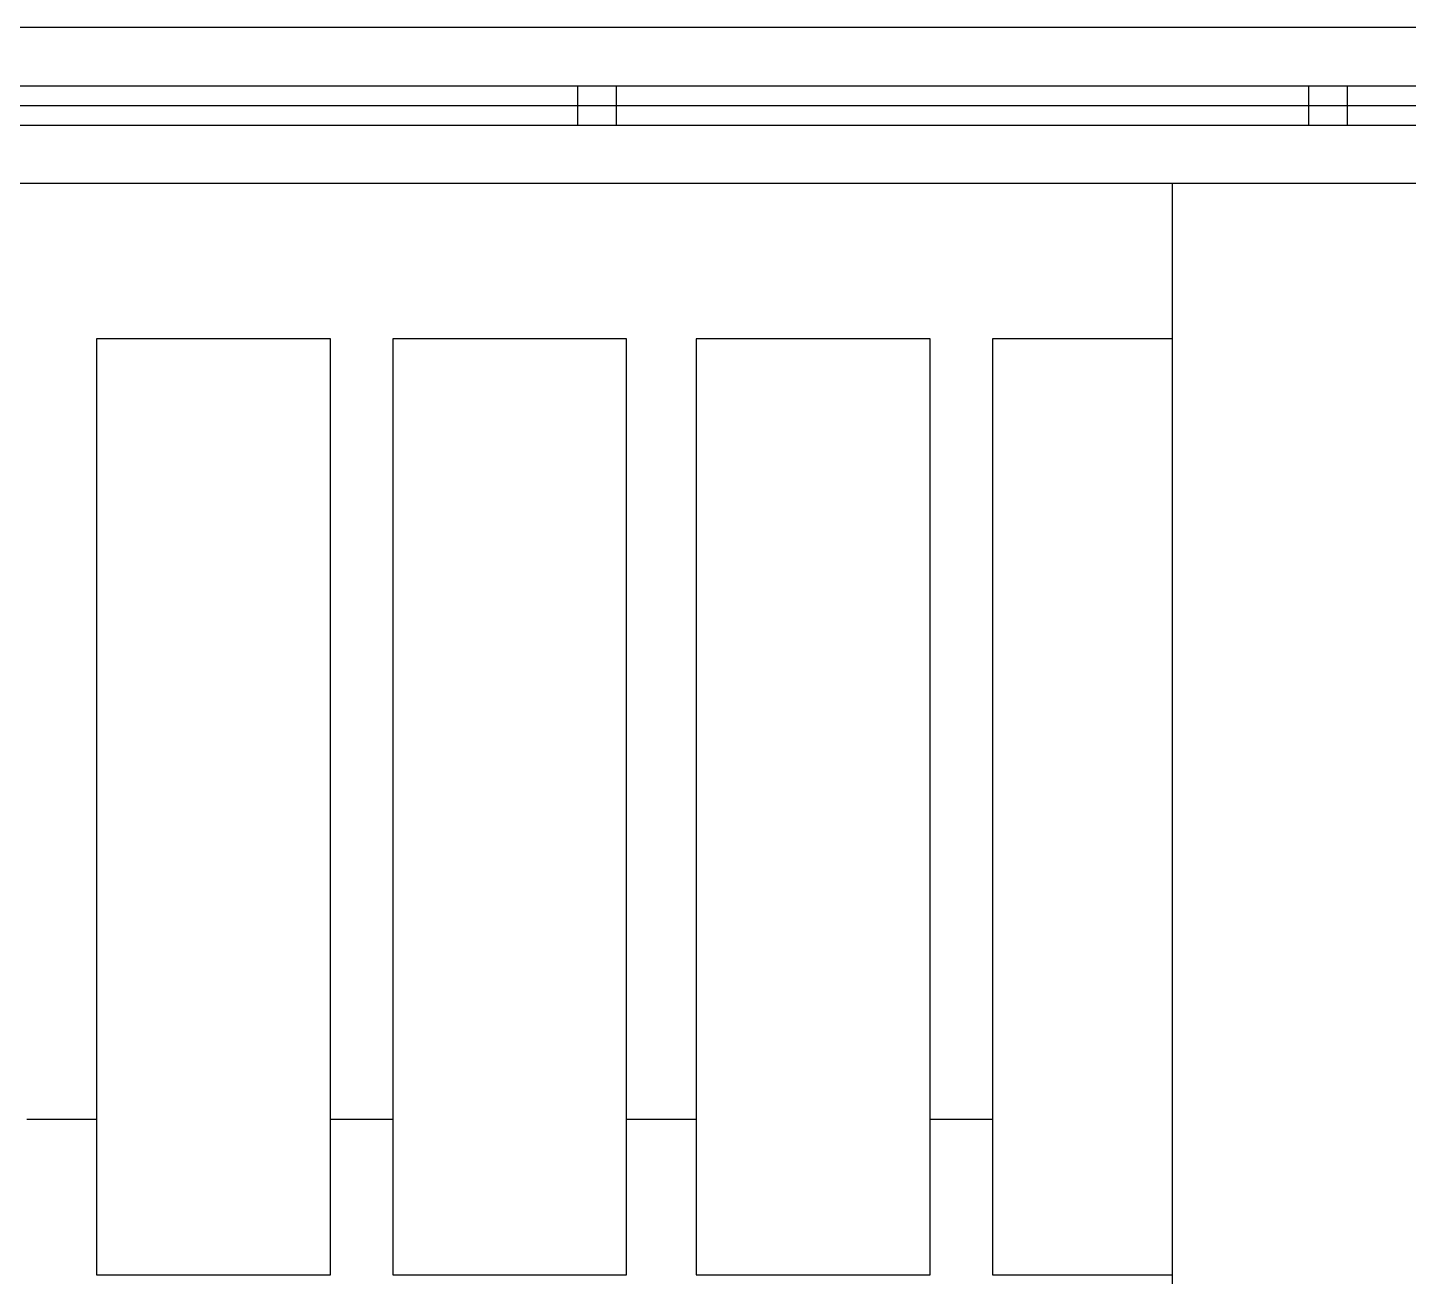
# Model space of a CAD drawing. Header units: metres. Extents: x -658 to -58, y -713 to -118.
# Drawn here: x -335.817 to -334.046, y -135.153 to -133.551 of the extents above; entities that cross this region are included whole.
import ezdxf

# ---------------------------------------------------------------- set-up
doc = ezdxf.new("R2010")
doc.units = ezdxf.units.M
doc.header["$LTSCALE"] = 100
doc.layers.add('plan', color=8, linetype='Continuous')

# ---------------------------------------------------------------- blocks, each defined once
blk = doc.blocks.new('*U120')
blk.add_line((3.75, 0), (0.05, 0))
blk.add_lwpolyline([(3.75, -0.025), (3.75, 0.025), (0.05, 0.025), (0.05, -0.025)], close=True)
blk = doc.blocks.new('A$Cc2be8e3e')
at = {"layer": 'plan'}
for p, q in [((-35.0035, 14.9095), (-38.8035, 14.9095)), ((-35.0035, 14.7095), (-38.8035, 14.7095)), ((-37.1035, 14.7095), (-37.1035, 8.5095)), ((-38.183, 14.5102), (-38.483, 14.5102)), ((-38.483, 14.5102), (-38.483, 13.3102)), ((-38.183, 13.3102), (-38.183, 14.5102)), ((-37.803, 14.5102), (-38.103, 14.5102)), ((-38.103, 14.5102), (-38.103, 13.3102)), ((-37.803, 13.3102), (-37.803, 14.5102)), ((-37.4138, 14.5102), (-37.7138, 14.5102)), ((-37.7138, 14.5102), (-37.7138, 13.3102)), ((-37.4138, 13.3102), (-37.4138, 14.5102)), ((-37.1035, 14.5102), (-37.3338, 14.5102)), ((-37.3338, 14.5102), (-37.3338, 13.3102)), ((-38.483, 13.5095), (-38.5721, 13.5095)), ((-38.103, 13.5095), (-38.183, 13.5095)), ((-37.7138, 13.5095), (-37.803, 13.5095)), ((-37.3338, 13.5095), (-37.4138, 13.5095)), ((-38.483, 13.3102), (-38.183, 13.3102)), ((-38.103, 13.3102), (-37.803, 13.3102)), ((-37.7138, 13.3102), (-37.4138, 13.3102)), ((-37.3338, 13.3102), (-37.1035, 13.3102))]:
    blk.add_line(p, q, dxfattribs=at)
for points in [[(-37.866, 14.7845), (-37.816, 14.7845), (-37.816, 14.8345), (-37.866, 14.8345)], [(-36.9285, 14.7845), (-36.8785, 14.7845), (-36.8785, 14.8345), (-36.9285, 14.8345)]]:
    blk.add_lwpolyline(points, close=True, dxfattribs=at)
at = {"layer": 'plan', "rotation": 179.9999999999999}
blk.add_blockref('*U120', (-35.0035, 14.8095), dxfattribs=at)

msp = doc.modelspace()

# ---------------------------------------------------------------- block references
at = {"layer": 'plan'}
msp.add_blockref('A$Cc2be8e3e', (-297.2456, -148.4607), dxfattribs=at)

doc.saveas('drawing.dxf')
